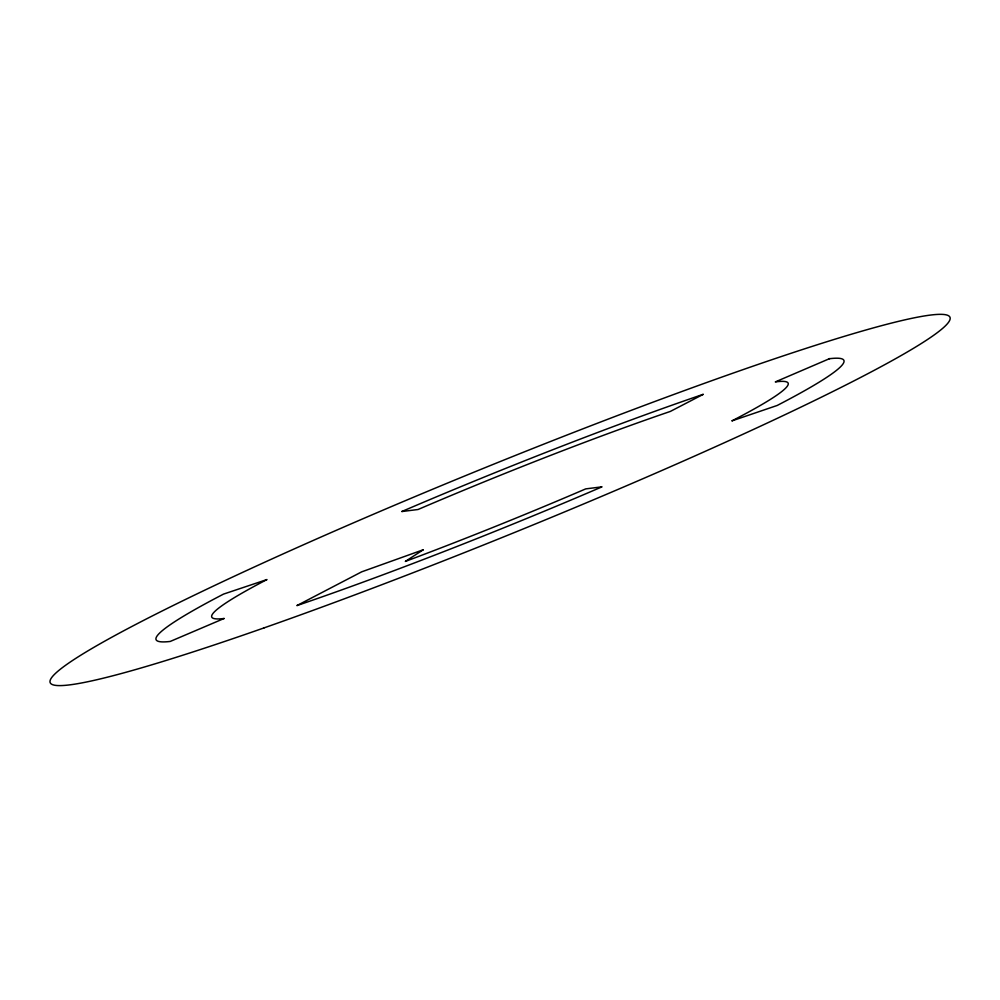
<?xml version="1.0" encoding="UTF-8"?>
<svg xmlns="http://www.w3.org/2000/svg" width="1000" height="1000" viewBox="0 0 1000 1000"><rect width="100%" height="100%" fill="white"/><g stroke="black" fill="none" stroke-linecap="round" stroke-linejoin="round"><path stroke-width="1.5" d="M829.75 358.562L775.325 381.9A300.275 21.988 -22.1 0 1 731.838 420.913L777.225 405.45A367.013 26.875 -22.1 0 0 829.287 358.738M423.263 549.763L405.337 561.425A311.125 22.788 -22.1 0 0 585.712 488.888L602.025 486.838A369.125 27.037 -22.1 0 1 296.875 605.6L361.675 571.838L423.263 549.763M703.125 394.4L670.35 411.425A311.125 22.788 -22.1 0 0 418.05 509.5L401.737 511.55A371.2 27.188 -22.1 0 1 703.15 394.35M224.1 618.488L170.25 641.438A371.2 27.188 -22.1 0 1 223.538 594.1L266.988 579.55A311.125 22.788 -22.1 0 0 224.1 618.488M264.012 627.9A485.662 35.575 -22.1 0 0 950 319.5A485.662 35.575 -22.1 0 0 285.988 552.6A485.662 35.575 -22.1 0 0 264.012 627.9"/></g></svg>
